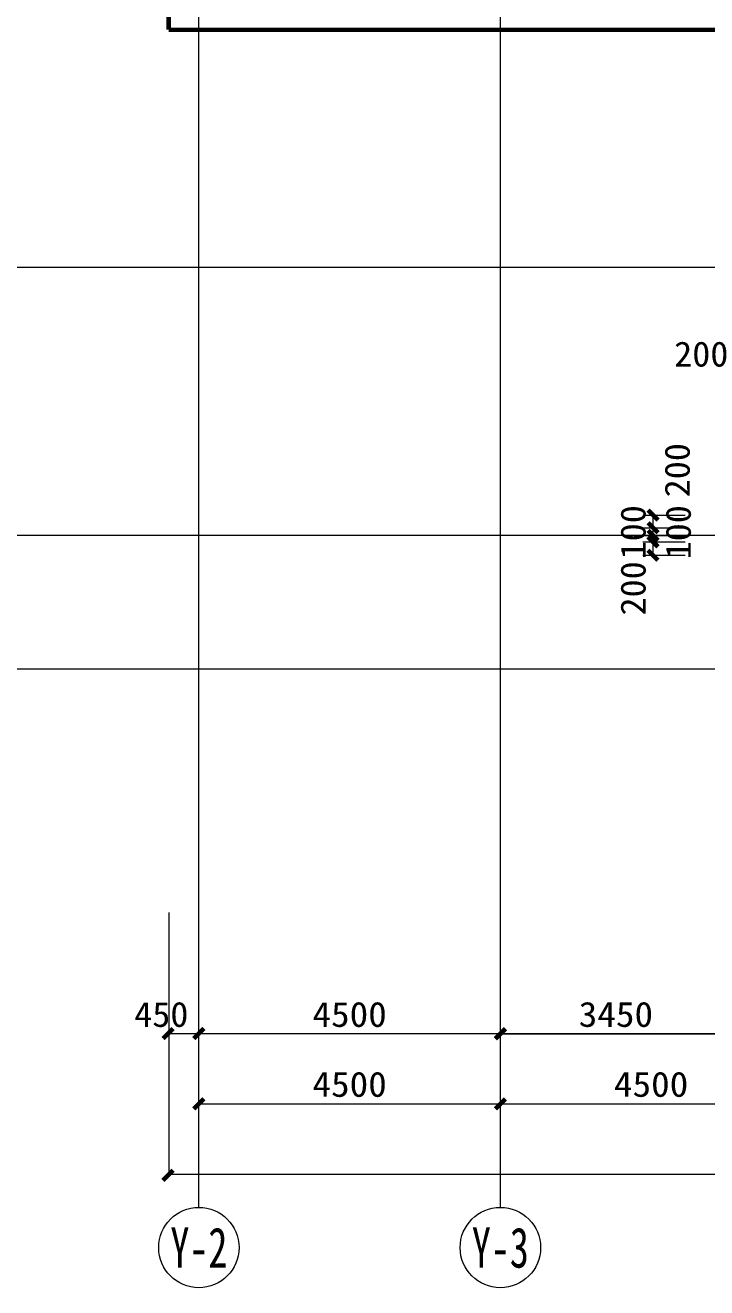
# Model space of a CAD drawing. Extents: x -307567 to 704339, y -10277 to 165507.
# Drawn here: x -70919 to -60748, y 10346 to 29198 of the extents above; entities that cross this region are included whole.
import ezdxf
from ezdxf.enums import TextEntityAlignment as Align

# ---------------------------------------------------------------- set-up
doc = ezdxf.new("R2010")
doc.units = 0
doc.header["$MEASUREMENT"] = 0
doc.layers.add('我的', color=255, linetype='CONTINUOUS', lineweight=0)
doc.styles.get("Standard").update_dxf_attribs({"font": 'txt', "height": 3})

msp = doc.modelspace()

# ---------------------------------------------------------------- linework, layer by layer
at = {"layer": '我的', "color": 0}
for p, q in [((-68328.08821, 14141.83177), (-68328.08821, 77580.27533)), ((-63828.11071, 14141.83177), (-63828.11071, 77580.27533)), ((-67928.11462, 29130.51873), (-64328.13262, 29130.51873)), ((-5920.96616, 25580.53686), (-79811.30716, 25580.53686)), ((-5920.96616, 25580.53686), (-79811.30716, 25580.53686)), ((-5920.96616, 25580.53686), (-79811.30716, 25580.53686)), ((-5920.96616, 25580.53686), (-79811.30716, 25580.53686)), ((-61699.44703, 21884.14173), (-61068.17578, 21884.14173)), ((-61549.44778, 21695.14292), (-61549.44778, 21884.14173)), ((-61699.44703, 21695.14292), (-61068.17578, 21695.14292)), ((-61549.44778, 21580.55667), (-61549.44778, 21695.14292)), ((-5920.96616, 21580.55667), (-79811.30716, 21580.55667)), ((-5920.96616, 21580.55667), (-79811.30716, 21580.55667)), ((-61699.44703, 21580.55667), (-61068.17578, 21580.55667)), ((-61549.44778, 21484.14354), (-61549.44778, 21580.55667)), ((-61699.44703, 21484.14354), (-61068.17578, 21484.14354)), ((-61549.44778, 21284.14416), (-61549.44778, 21484.14354)), ((-61699.44703, 21284.14416), (-61068.17578, 21284.14416)), ((-44428.18329, 19580.56686), (-79811.30716, 19580.56686)), ((-68777.57327, 15947.49529), (-68777.57327, 12041.84227)), ((-68328.08821, 13991.83137), (-68328.08821, 15574.28987)), ((-63828.11071, 13991.83252), (-63828.11071, 15574.28987)), ((-63828.11071, 13986.14827), (-63828.11071, 15286.16914)), ((-68777.57327, 14141.83177), (-61278.12346, 14141.83177)), ((-68328.08821, 11545.59803), (-68328.08821, 14141.83177)), ((-63828.11071, 11545.59803), (-63828.11071, 14141.83177)), ((-61278.12346, 14141.83177), (-54828.15571, 14141.83177)), ((-63828.11071, 14136.14752), (-60379.15334, 14136.14752)), ((-68328.08821, 13091.83702), (-63828.11071, 13091.83702)), ((-63828.11071, 13091.83702), (-59328.13321, 13091.83702)), ((-68777.57327, 12041.84227), (-7028.41912, 12041.84227))]:
    msp.add_line(p, q, dxfattribs=at)
at = {"layer": '我的', "color": 0, "const_width": 67.49966}
for points in [[(-68778.08596, 29130.51873), (-68778.08596, 33170.49982)], [(-68778.08596, 29130.51873), (-67928.11462, 29130.51873)], [(-68328.08821, 29130.51873), (-59328.13321, 29130.51873)], [(-64328.13262, 29130.51873), (-63828.11071, 29130.51873)], [(-61624.44741, 21959.14135), (-61474.44816, 21809.1421)], [(-61624.44741, 21770.14255), (-61474.44816, 21620.1433)], [(-61624.44741, 21655.55629), (-61474.44816, 21505.55704)], [(-61624.44741, 21559.14316), (-61474.44816, 21409.14391)], [(-61624.44741, 21359.14378), (-61474.44816, 21209.14453)], [(-68863.08309, 14066.83214), (-68713.08384, 14216.83139)], [(-68863.08309, 14066.831), (-68713.08384, 14216.83025)], [(-68403.08783, 14066.83214), (-68253.08858, 14216.83139)], [(-68403.08783, 14066.831), (-68253.08858, 14216.83025)], [(-63903.11033, 14066.83214), (-63753.11108, 14216.83139)], [(-63903.11033, 14061.14789), (-63753.11108, 14211.14714)], [(-68403.08783, 13016.83739), (-68253.08858, 13166.83664)], [(-63903.11033, 13016.83739), (-63753.11108, 13166.83664)], [(-68863.08309, 11948.84232), (-68713.08384, 12098.84157)], [(-68863.08309, 11948.84118), (-68713.08384, 12098.84043)]]:
    msp.add_lwpolyline(points, dxfattribs=at)
at = {"layer": '我的', "color": 0}
for centre in [(-68328.08821, 10945.60103), (-63828.11071, 10945.60103)]:
    msp.add_circle(centre, 599.997, dxfattribs=at)

# ---------------------------------------------------------------- texts
for s, height, width, p, p2 in [('200', 374.998125, 0.925739, (-61234.14174, 24101.2901), (-60424.12382, 24101.2901)), ('450', 374.998125, 0.863984, (-69294.07459, 14240.83182), (-68484.09329, 14240.83182)), ('4500', 374.998125, 0.887988, (-66633.08936, 14240.83182), (-65523.10956, 14240.83182)), ('3450', 374.998125, 0.845703, (-62658.62193, 14241.14653), (-61548.64212, 14241.14653)), ('4500', 374.998125, 0.887988, (-66633.08936, 13196.83718), (-65523.10956, 13196.83718)), ('4500', 374.998125, 0.887988, (-62133.11186, 13196.83718), (-61023.13206, 13196.83718)), ('Y-2', 599.997, 0.531555, (-68753.33022, 10645.60253), (-67902.84619, 10645.60253)), ('Y-3', 599.997, 0.531555, (-64253.35272, 10645.60253), (-63402.86869, 10645.60253))]:
    msp.add_text(s, height=height, dxfattribs=dict(at, width=width)).set_placement(p, p2, align=Align.FIT)
for s, width, p, p2 in [('200', 0.925715, (-61001.4891, 22149.14036), (-61001.4891, 22959.13654)), ('100', 1.08, (-61660.44577, 21222.14495), (-61660.44577, 22032.14113)), ('100', 1.08, (-60985.44914, 21222.14495), (-60985.44914, 22032.14113)), ('200', 0.925715, (-61660.44577, 20384.14866), (-61660.44577, 21194.14483))]:
    msp.add_text(s, height=374.998125, rotation=90, dxfattribs=dict(at, width=width)).set_placement(p, p2, align=Align.FIT)

doc.saveas('drawing.dxf')
